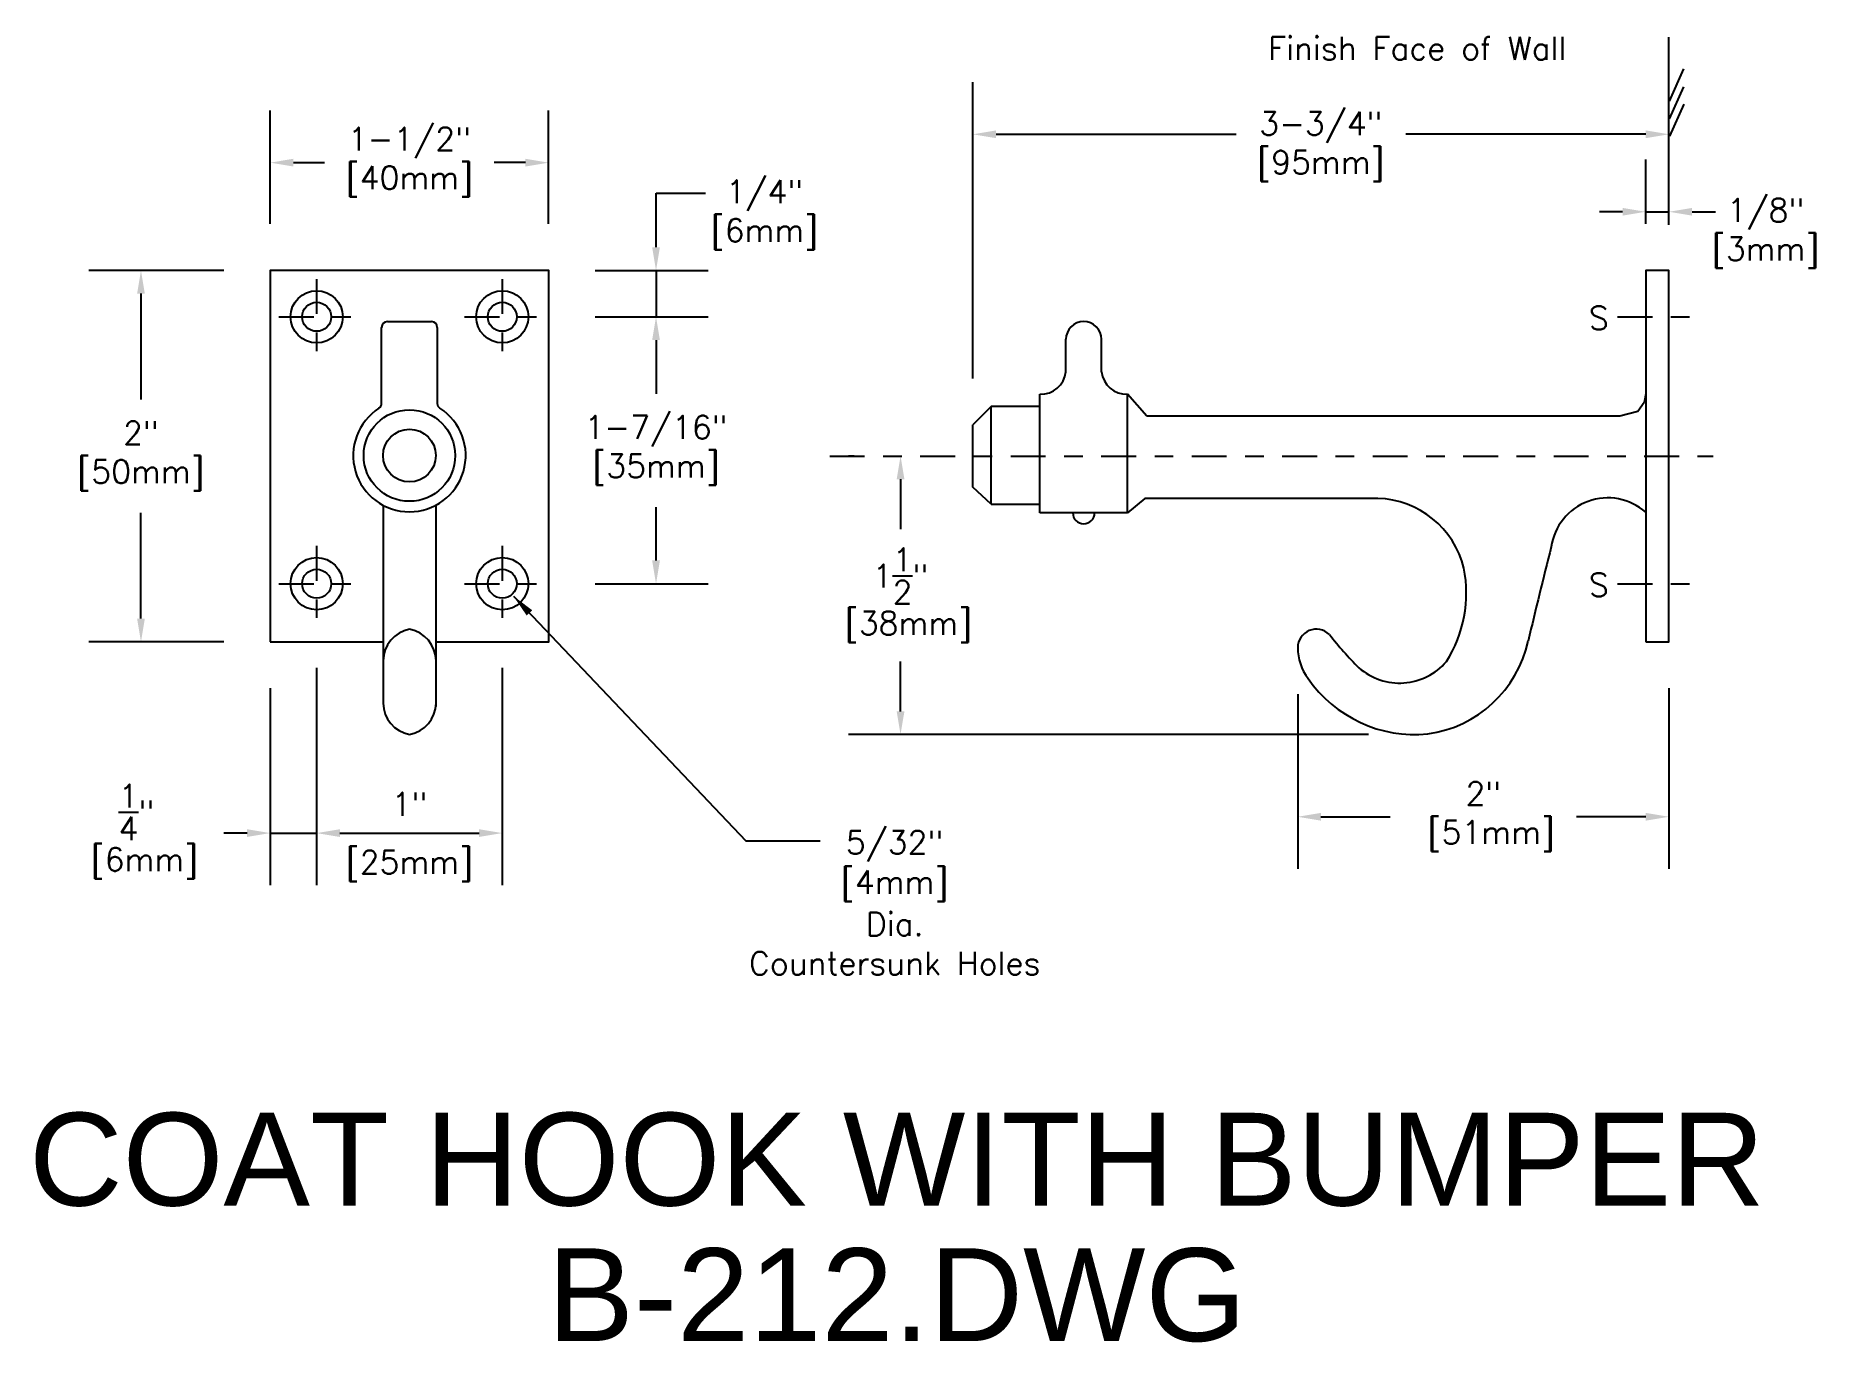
# Model space of a CAD drawing. Extents: x 40.77 to 50.36, y 26.68 to 33.71.
import ezdxf
from ezdxf.enums import TextEntityAlignment as Align

# ---------------------------------------------------------------- set-up
doc = ezdxf.new("R2010")
doc.units = 0
doc.header["$MEASUREMENT"] = 0
doc.header["$PDMODE"] = 35
doc.header["$PDSIZE"] = 0.000315
doc.linetypes.add('CENTER2', pattern=[1.125, 0.75, -0.125, 0.125, -0.125])
doc.layers.get('0').update_dxf_attribs({"linetype": 'CONTINUOUS'})
doc.layers.get('DEFPOINTS').update_dxf_attribs({"linetype": 'CONTINUOUS'})
for name, color, linetype in [('DETAIL', 4, 'CONTINUOUS'), ('DIM', 1, 'CONTINUOUS'), ('TEXT', 2, 'CONTINUOUS')]:
    doc.layers.add(name, color=color, linetype=linetype)
doc.styles.add('ARIAL_5', font='ARIAL.TTF', dxfattribs={"height": 5})
doc.styles.add('DIM_S_8', font='simplex.shx', dxfattribs={"height": 0.125})
doc.dimstyles.new('DIM_S_7', dxfattribs={"dimtxt": 0.12, "dimasz": 0.125, "dimexe": 0.28125, "dimexo": 0.25, "dimgap": 0.09375, "dimtad": 1, "dimtih": 1, "dimtoh": 1, "dimdec": 4, "dimrnd": 0.0625, "dimzin": 0, "dimtxsty": 'DIM_S_8', "dimcen": 0.09375, "dimaunit": 1, "dimazin": 3, "dimtfac": 1, "dimtdec": 4, "dimtofl": 0, "dimtmove": 0, "dimatfit": 3, "dimtolj": 1, "dimtzin": 0})

# ---------------------------------------------------------------- blocks, each defined once
blk = doc.blocks.new('TBLK_TX')
blk = doc.blocks.new('*D6')
at = {"color": 0, "linetype": 'BYBLOCK'}
for p, q in [((45.8242, 31.8682), (45.8242, 33.4643)), ((49.5742, 32.7), (49.5742, 33.4643)), ((45.9492, 33.1831), (47.2423, 33.1831)), ((49.4492, 33.1831), (48.156, 33.1831))]:
    blk.add_line(p, q, dxfattribs=at)
for points in [[(45.9492, 33.2039), (45.9492, 33.1623), (45.8242, 33.1831)], [(49.4492, 33.2039), (49.4492, 33.1623), (49.5742, 33.1831)]]:
    blk.add_solid(points, dxfattribs=at)
at = {"layer": 'DEFPOINTS', "color": 0, "linetype": 'BYBLOCK'}
for p in [(49.5742, 33.1831), (49.5742, 32.45), (45.8242, 31.6182)]:
    blk.add_point(p, dxfattribs=at)
at = {"color": 0, "linetype": 'BYBLOCK', "insert": (47.6992, 33.1163), "char_height": 0.125, "attachment_point": 5, "style": 'DIM_S_8'}
blk.add_mtext('\\A1;3-3/4"\\P[95mm]', dxfattribs=at)
blk = doc.blocks.new('*D7')
at = {"color": 0, "linetype": 'BYBLOCK'}
for p, q in [((47.5742, 30.1678), (47.5742, 29.2258)), ((49.5742, 30.2), (49.5742, 29.2258)), ((47.6992, 29.5071), (48.0727, 29.5071)), ((49.4492, 29.5071), (49.0757, 29.5071))]:
    blk.add_line(p, q, dxfattribs=at)
for points in [[(47.6992, 29.5279), (47.6992, 29.4862), (47.5742, 29.5071)], [(49.4492, 29.5279), (49.4492, 29.4862), (49.5742, 29.5071)]]:
    blk.add_solid(points, dxfattribs=at)
at = {"layer": 'DEFPOINTS', "color": 0, "linetype": 'BYBLOCK'}
for p in [(47.5742, 30.4178), (49.5742, 30.45), (49.5742, 29.5071)]:
    blk.add_point(p, dxfattribs=at)
at = {"color": 0, "linetype": 'BYBLOCK', "insert": (48.5742, 29.5071), "char_height": 0.125, "attachment_point": 5, "style": 'DIM_S_8'}
blk.add_mtext('\\A1;2"\\P [51mm]', dxfattribs=at)
blk = doc.blocks.new('*D8')
at = {"color": 0, "linetype": 'BYBLOCK'}
for p, q in [((45.1844, 31.45), (45.1532, 31.45)), ((45.4344, 31.325), (45.4344, 31.0556)), ((45.4344, 30.075), (45.4344, 30.3443)), ((47.9557, 29.95), (45.1532, 29.95))]:
    blk.add_line(p, q, dxfattribs=at)
for points in [[(45.4136, 31.325), (45.4553, 31.325), (45.4344, 31.45)], [(45.4136, 30.075), (45.4553, 30.075), (45.4344, 29.95)]]:
    blk.add_solid(points, dxfattribs=at)
at = {"layer": 'DEFPOINTS', "color": 0, "linetype": 'BYBLOCK'}
for p in [(45.4344, 31.45), (45.4344, 31.45), (48.2057, 29.95)]:
    blk.add_point(p, dxfattribs=at)
at = {"color": 0, "linetype": 'BYBLOCK', "insert": (45.4344, 30.7), "char_height": 0.125, "attachment_point": 5, "style": 'DIM_S_8'}
blk.add_mtext('\\A1;1{\\H1.000000x;\\S1/2;}"\\P [38mm]', dxfattribs=at)
blk = doc.blocks.new('*D9')
at = {"color": 0, "linetype": 'BYBLOCK'}
for p, q in [((49.4492, 32.7), (49.4492, 33.047)), ((49.5742, 32.7), (49.5742, 33.047)), ((49.3242, 32.7658), (49.1992, 32.7658)), ((49.4492, 32.7658), (49.5742, 32.7658)), ((49.6992, 32.7658), (49.8242, 32.7658))]:
    blk.add_line(p, q, dxfattribs=at)
for points in [[(49.3242, 32.7866), (49.3242, 32.745), (49.4492, 32.7658)], [(49.6992, 32.7866), (49.6992, 32.745), (49.5742, 32.7658)]]:
    blk.add_solid(points, dxfattribs=at)
at = {"layer": 'DEFPOINTS', "color": 0, "linetype": 'BYBLOCK'}
for p in [(49.5742, 32.7658), (49.4492, 32.45), (49.5742, 32.45)]:
    blk.add_point(p, dxfattribs=at)
at = {"color": 0, "linetype": 'BYBLOCK', "insert": (50.0953, 32.649), "char_height": 0.125, "attachment_point": 5, "style": 'DIM_S_8'}
blk.add_mtext('\\A1;1/8"\\P[3mm]', dxfattribs=at)
blk = doc.blocks.new('*D10')
at = {"color": 0, "linetype": 'BYBLOCK'}
for p, q in [((42.2887, 30.3093), (42.2887, 29.138)), ((43.2887, 30.3093), (43.2887, 29.138)), ((42.4137, 29.4192), (43.1637, 29.4192))]:
    blk.add_line(p, q, dxfattribs=at)
for points in [[(42.4137, 29.44), (42.4137, 29.3984), (42.2887, 29.4192)], [(43.1637, 29.44), (43.1637, 29.3984), (43.2887, 29.4192)]]:
    blk.add_solid(points, dxfattribs=at)
at = {"layer": 'DEFPOINTS', "color": 0, "linetype": 'BYBLOCK'}
for p in [(42.2887, 30.5593), (43.2887, 30.5593), (43.2887, 29.4192)]:
    blk.add_point(p, dxfattribs=at)
at = {"color": 0, "linetype": 'BYBLOCK', "char_height": 0.125, "style": 'DIM_S_8'}
for s, insert, attachment_point in [('\\A1;1"', (42.7887, 29.513), 8), ('\\A1;[25mm]', (42.7887, 29.3255), 2)]:
    blk.add_mtext(s, dxfattribs=dict(at, insert=insert, attachment_point=attachment_point))
blk = doc.blocks.new('*D11')
at = {"color": 0, "linetype": 'BYBLOCK'}
for p, q in [((42.0387, 32.7), (42.0387, 33.3116)), ((43.5387, 32.7), (43.5387, 33.3116)), ((42.1637, 33.0303), (42.3319, 33.0303)), ((43.4137, 33.0303), (43.2456, 33.0303))]:
    blk.add_line(p, q, dxfattribs=at)
for points in [[(42.1637, 33.0512), (42.1637, 33.0095), (42.0387, 33.0303)], [(43.4137, 33.0512), (43.4137, 33.0095), (43.5387, 33.0303)]]:
    blk.add_solid(points, dxfattribs=at)
at = {"layer": 'DEFPOINTS', "color": 0, "linetype": 'BYBLOCK'}
for p in [(43.5387, 33.0303), (42.0387, 32.45), (43.5387, 32.45)]:
    blk.add_point(p, dxfattribs=at)
at = {"color": 0, "linetype": 'BYBLOCK', "insert": (42.7887, 33.0329), "char_height": 0.125, "attachment_point": 5, "style": 'DIM_S_8'}
blk.add_mtext('\\A1;1-1/2"\\P[40mm]', dxfattribs=at)
blk = doc.blocks.new('*D12')
at = {"color": 0, "linetype": 'BYBLOCK'}
for p, q in [((44.1171, 32.575), (44.1171, 32.7)), ((43.7887, 32.45), (44.3984, 32.45)), ((44.1171, 32.45), (44.1171, 32.2)), ((43.7887, 32.2), (44.3984, 32.2)), ((44.1171, 32.075), (44.1171, 31.95))]:
    blk.add_line(p, q, dxfattribs=at)
for points in [[(44.0963, 32.575), (44.138, 32.575), (44.1171, 32.45)], [(44.0963, 32.075), (44.138, 32.075), (44.1171, 32.2)]]:
    blk.add_solid(points, dxfattribs=at)
at = {"layer": 'DEFPOINTS', "color": 0, "linetype": 'BYBLOCK'}
for p in [(43.5387, 32.45), (43.5387, 32.2), (44.1171, 32.2)]:
    blk.add_point(p, dxfattribs=at)
at = {"color": 0, "linetype": 'BYBLOCK', "insert": (44.7016, 32.7491), "char_height": 0.125, "attachment_point": 5, "style": 'DIM_S_8'}
blk.add_mtext('\\A1;1/4"\\P[6mm]', dxfattribs=at)
blk = doc.blocks.new('*D14')
at = {"color": 0, "linetype": 'BYBLOCK'}
for p, q in [((41.7887, 32.45), (41.0611, 32.45)), ((41.3423, 32.325), (41.3423, 31.755)), ((41.3423, 30.575), (41.3423, 31.1449)), ((41.7887, 30.45), (41.0611, 30.45))]:
    blk.add_line(p, q, dxfattribs=at)
for points in [[(41.3215, 32.325), (41.3631, 32.325), (41.3423, 32.45)], [(41.3215, 30.575), (41.3631, 30.575), (41.3423, 30.45)]]:
    blk.add_solid(points, dxfattribs=at)
at = {"layer": 'DEFPOINTS', "color": 0, "linetype": 'BYBLOCK'}
for p in [(42.0387, 32.45), (41.3423, 30.45), (42.0387, 30.45)]:
    blk.add_point(p, dxfattribs=at)
at = {"color": 0, "linetype": 'BYBLOCK', "insert": (41.3423, 31.45), "char_height": 0.125, "attachment_point": 5, "style": 'DIM_S_8'}
blk.add_mtext('\\A1;2"\\P[50mm]', dxfattribs=at)
blk = doc.blocks.new('*D15')
at = {"color": 0, "linetype": 'BYBLOCK'}
for p, q in [((42.0387, 30.2), (42.0387, 29.138)), ((42.2887, 30.2), (42.2887, 29.138)), ((41.9137, 29.4192), (41.7887, 29.4192)), ((42.0387, 29.4192), (42.2887, 29.4192)), ((42.4137, 29.4192), (42.5387, 29.4192))]:
    blk.add_line(p, q, dxfattribs=at)
for points in [[(41.9137, 29.44), (41.9137, 29.3984), (42.0387, 29.4192)], [(42.4137, 29.44), (42.4137, 29.3984), (42.2887, 29.4192)]]:
    blk.add_solid(points, dxfattribs=at)
at = {"layer": 'DEFPOINTS', "color": 0, "linetype": 'BYBLOCK'}
for p in [(42.0387, 30.45), (42.2887, 30.45), (42.2887, 29.4192)]:
    blk.add_point(p, dxfattribs=at)
at = {"color": 0, "linetype": 'BYBLOCK', "insert": (41.3183, 29.4272), "char_height": 0.125, "attachment_point": 5, "style": 'DIM_S_8'}
blk.add_mtext('\\A1;{\\H1.000000x;\\S1/4;}"\\P [6mm]', dxfattribs=at)
blk = doc.blocks.new('*D16')
at = {"color": 0, "linetype": 'BYBLOCK'}
for p, q in [((43.7887, 32.2), (44.3984, 32.2)), ((44.1171, 32.075), (44.1171, 31.7856)), ((44.1171, 30.8875), (44.1171, 31.1754)), ((43.7887, 30.7625), (44.3984, 30.7625))]:
    blk.add_line(p, q, dxfattribs=at)
for points in [[(44.0963, 32.075), (44.138, 32.075), (44.1171, 32.2)], [(44.0963, 30.8875), (44.138, 30.8875), (44.1171, 30.7625)]]:
    blk.add_solid(points, dxfattribs=at)
at = {"layer": 'DEFPOINTS', "color": 0, "linetype": 'BYBLOCK'}
for p in [(43.5387, 32.2), (43.5387, 30.7625), (44.1171, 30.7625)]:
    blk.add_point(p, dxfattribs=at)
at = {"color": 0, "linetype": 'BYBLOCK', "insert": (44.1171, 31.4805), "char_height": 0.125, "attachment_point": 5, "style": 'DIM_S_8'}
blk.add_mtext('\\A1;1-7/16"\\P[35mm]', dxfattribs=at)

msp = doc.modelspace()

# ---------------------------------------------------------------- linework, layer by layer
at = {"layer": 'DETAIL', "linetype": 'CONTINUOUS'}
for p, q in [((49.57416, 32.69632), (49.57416, 33.70562)), ((42.63896, 31.73388), (42.63896, 32.14303)), ((42.67021, 32.17428), (42.78875, 32.17428)), ((42.78875, 32.17428), (42.90729, 32.17428)), ((42.93854, 32.14303), (42.93854, 31.73388)), ((46.18568, 31.14366), (46.18568, 31.78262)), ((46.65649, 31.14366), (46.65649, 31.78262)), ((45.92199, 31.71638), (45.82421, 31.61824)), ((46.18568, 31.7164), (45.92199, 31.71638)), ((45.92199, 31.19014), (45.92199, 31.71638)), ((45.82421, 31.28169), (45.82421, 31.61824)), ((45.92199, 31.19014), (45.82421, 31.28169)), ((42.64675, 31.18485), (42.64675, 30.11975)), ((42.93075, 31.18485), (42.93075, 30.10169)), ((45.92199, 31.19014), (46.18568, 31.19014)), ((46.65649, 31.14366), (46.18568, 31.14366))]:
    msp.add_line(p, q, dxfattribs=at)
at = {"layer": 'DETAIL', "linetype": 'CENTER2', "ltscale": 0.25}
for p, q in [((42.28875, 32.40309), (42.28875, 31.99684)), ((43.28875, 32.40309), (43.28875, 31.99684)), ((42.08562, 32.19996), (42.49187, 32.19996)), ((43.08562, 32.19996), (43.49187, 32.19996)), ((49.29756, 32.19996), (49.70381, 32.19996)), ((45.05352, 31.44996), (49.81169, 31.44996)), ((42.28875, 30.96559), (42.28875, 30.55934)), ((43.28875, 30.96559), (43.28875, 30.55934)), ((42.08562, 30.76246), (42.49187, 30.76246)), ((43.08562, 30.76246), (43.49187, 30.76246)), ((49.29756, 30.76246), (49.70381, 30.76246))]:
    msp.add_line(p, q, dxfattribs=at)
at = {"layer": 'DETAIL', "linetype": 'CONTINUOUS'}
for points in [[(49.57671, 33.36142), (49.65374, 33.53508)], [(49.57781, 33.26591), (49.65481, 33.43957)], [(49.57944, 33.17252), (49.65644, 33.34616)], [(42.93075, 30.44996), (43.53875, 30.44996), (43.53875, 32.44996), (42.03875, 32.44996), (42.03875, 30.44996)], [(46.32493, 31.90323), (46.32566, 32.07886)], [(46.51724, 31.90323), (46.51651, 32.07886)], [(46.76164, 31.66526), (46.65649, 31.78262), (46.65649, 31.78262)], [(49.44916, 31.78588), (49.44071, 31.73935), (49.4057, 31.69032), (49.30957, 31.66397)], [(49.30957, 31.66397), (49.29426, 31.66398), (49.25279, 31.664), (49.18766, 31.66404), (49.10136, 31.66408), (48.9964, 31.66414), (48.87527, 31.6642), (48.74046, 31.66427), (48.59448, 31.66434), (48.43982, 31.66442), (48.27898, 31.6645), (48.11445, 31.66459), (47.94874, 31.66467), (47.78433, 31.66475), (47.62373, 31.66483), (47.46943, 31.66491), (47.32394, 31.66498), (47.18974, 31.66505), (47.06934, 31.66511), (46.96523, 31.66516), (46.87991, 31.6652), (46.81587, 31.66523), (46.77562, 31.66525), (46.76164, 31.66526)], [(48.005, 31.22162), (46.75079, 31.22187), (46.65649, 31.14366)], [(42.03875, 30.44996), (42.64675, 30.44996)]]:
    msp.add_lwpolyline(points, dxfattribs=at)
msp.add_lwpolyline([(49.44916, 30.44996), (49.57416, 30.44996), (49.57416, 32.44996), (49.44916, 32.44996)], close=True, dxfattribs=at)
for centre, radius in [((42.28875, 32.19996), 0.14062), ((43.28875, 32.19996), 0.14062), ((42.28875, 32.19996), 0.07812), ((43.28875, 32.19996), 0.07812), ((42.78875, 31.4527), 0.24642), ((42.78875, 31.4527), 0.142), ((42.28875, 30.76246), 0.14062), ((43.28875, 30.76246), 0.14062), ((42.28875, 30.76246), 0.07812), ((43.28875, 30.76246), 0.07812)]:
    msp.add_circle(centre, radius, dxfattribs=at)
for centre, radius, start, end in [((42.67021, 32.14303), 0.03125, 90, 180), ((42.90729, 32.14303), 0.03125, 0, 90), ((46.42108, 32.07886), 0.09542, 0, 180), ((46.18957, 31.91881), 0.13625, 268.362799, 353.430645), ((46.65259, 31.91881), 0.13625, 186.569355, 271.637201), ((42.78875, 31.4527), 0.30317, 122.77622, 57.22378), ((42.60771, 31.73388), 0.03125, 302.77622, 360), ((42.96979, 31.73388), 0.03125, 180, 237.22378), ((47.99204, 30.73027), 0.49152, 13.578215, 88.489096), ((49.24451, 30.91695), 0.30784, 48.333378, 171.916243), ((46.42108, 31.14366), 0.05869, 180, 0), ((80.8942, 22.86185), 32.96471, 165.778668, 166.685148), ((47.78785, 30.71383), 0.6946, 327.695171, 10.941227), ((42.82259, 30.34474), 0.17587, 100.891206, 179.049806), ((42.75613, 30.34474), 0.17587, 0.950194, 79.108794), ((47.67478, 30.41682), 0.10062, 45.918395, 179.463935), ((47.85546, 30.42035), 0.28131, 180.528017, 216.684381), ((49.2151, 31.63275), 1.86273, 217.876632, 225.257675), ((48.18768, 30.59001), 0.64256, 277.804912, 347.751806), ((48.12307, 30.55988), 0.33262, 228.779053, 319.219514), ((48.20566, 30.64944), 0.69947, 214.594964, 275.683954), ((42.82259, 30.12267), 0.17587, 180.950194, 259.108794), ((42.75613, 30.12267), 0.17587, 280.891206, 359.049806)]:
    msp.add_arc(centre, radius, start, end, dxfattribs=at)
at = {"layer": 'DIM', "linetype": 'CONTINUOUS'}
for p, q in [((44.11714, 32.69996), (44.11714, 32.86595)), ((44.11714, 32.86595), (44.38432, 32.86595))]:
    msp.add_line(p, q, dxfattribs=at)

# ---------------------------------------------------------------- block references
at = {"layer": 'TEXT', "linetype": 'CONTINUOUS'}
ref = msp.add_blockref('TBLK_TX', (45.41472, 27.41282), dxfattribs=dict(at, xscale=0.1, yscale=0.1, zscale=0.1))
ref.add_attrib('TITLE', 'COAT HOOK WITH BUMPER', dxfattribs={"layer": '0', "height": 0.5, "style": 'ARIAL_5'}).set_placement((45.41472, 27.41282), align=Align.CENTER)
ref.add_attrib('DWG_NAME', 'B-212.DWG', dxfattribs={"layer": '0', "height": 0.5, "style": 'ARIAL_5'}).set_placement((45.41472, 26.68306), align=Align.CENTER)

# ---------------------------------------------------------------- texts
at = {"layer": 'DIM', "linetype": 'CONTINUOUS', "style": 'DIM_S_8'}
for s, p in [('Finish Face of Wall', (47.41514, 33.58371)), ('S', (49.14346, 32.1315)), ('S', (49.14346, 30.694))]:
    msp.add_text(s, height=0.125, dxfattribs=at).set_placement(p)
for s, p in [('5/32"', (45.40294, 29.36061)), ('[4mm]', (45.40294, 29.14633)), ('Dia.', (45.40294, 28.93204)), ('Countersunk Holes', (45.40294, 28.71775))]:
    msp.add_text(s, height=0.125, dxfattribs=at).set_placement(p, align=Align.MIDDLE)

# ---------------------------------------------------------------- dimensions: what is measured, and where the dimension line sits
at = {"layer": 'DIM', "linetype": 'CONTINUOUS'}
for base, p1, p2, text, picture, middle in [((49.57416, 33.1831), (45.82421, 31.61824), (49.57416, 32.44996), '3-3/4"\\P[95mm]', '*D6', (47.69919, 33.11633)), ((43.53875, 33.03033), (42.03875, 32.44996), (43.53875, 32.44996), '1-1/2"\\P[40mm]', '*D11', (42.78875, 33.03287)), ((49.57416, 32.7658), (49.44916, 32.44996), (49.57416, 32.44996), '1/8"\\P[3mm]', '*D9', (50.09529, 32.64895))]:
    dim = msp.add_linear_dim(base=base, p1=p1, p2=p2, text=text, dimstyle='DIM_S_7', override={"dimpost": '\\X'}, dxfattribs=at)
    dim.commit()
    dim.dimension.update_dxf_attribs({"geometry": picture, "text_midpoint": middle, "dimtype": 160})
for base, p1, p2, text, picture, middle in [((44.11714, 32.19996), (43.53875, 32.44996), (43.53875, 32.19996), '1/4"\\P[6mm]', '*D12', (44.70159, 32.7491)), ((41.34231, 30.44996), (42.03875, 32.44996), (42.03875, 30.44996), '2"\\P[50mm]', '*D14', (41.34231, 31.44996)), ((44.11714, 30.76246), (43.53875, 32.19996), (43.53875, 30.76246), '1-7/16"\\P[35mm]', '*D16', (44.11714, 31.48051))]:
    dim = msp.add_linear_dim(base=base, p1=p1, p2=p2, angle=90, text=text, dimstyle='DIM_S_7', override={"dimpost": '\\X'}, dxfattribs=at)
    dim.commit()
    dim.dimension.update_dxf_attribs({"geometry": picture, "text_midpoint": middle, "dimtype": 160})
dim = msp.add_linear_dim(base=(45.43442, 31.44996), p1=(48.20566, 29.94996), p2=(45.43442, 31.44996), angle=90, dimstyle='DIM_S_7', override={"dimpost": '\\X'}, dxfattribs=at)
dim.commit()
dim.dimension.update_dxf_attribs({"geometry": '*D8', "text_midpoint": (45.43442, 30.69996), "dimtype": 160})
dim = msp.add_linear_dim(base=(43.28875, 29.4192), p1=(42.28875, 30.55934), p2=(43.28875, 30.55934), dimstyle='DIM_S_7', override={"dimpost": '\\X'}, dxfattribs=at)
dim.commit()
dim.dimension.update_dxf_attribs({"geometry": '*D10', "text_midpoint": (42.78875, 29.4192)})
for base, p1, p2, picture, middle in [((42.28875, 29.4192), (42.03875, 30.44996), (42.28875, 30.44996), '*D15', (41.31833, 29.42719)), ((49.57416, 29.50708), (47.57416, 30.41776), (49.57416, 30.44996), '*D7', (48.57416, 29.50708))]:
    dim = msp.add_linear_dim(base=base, p1=p1, p2=p2, dimstyle='DIM_S_7', override={"dimpost": '\\X'}, dxfattribs=at)
    dim.commit()
    dim.dimension.update_dxf_attribs({"geometry": picture, "text_midpoint": middle, "dimtype": 160})

# ---------------------------------------------------------------- leaders
msp.add_leader([(43.34899, 30.69598), (44.6014, 29.3773), (45.00217, 29.3773)], dimstyle='DIM_S_7', dxfattribs=at)

doc.saveas('drawing.dxf')
